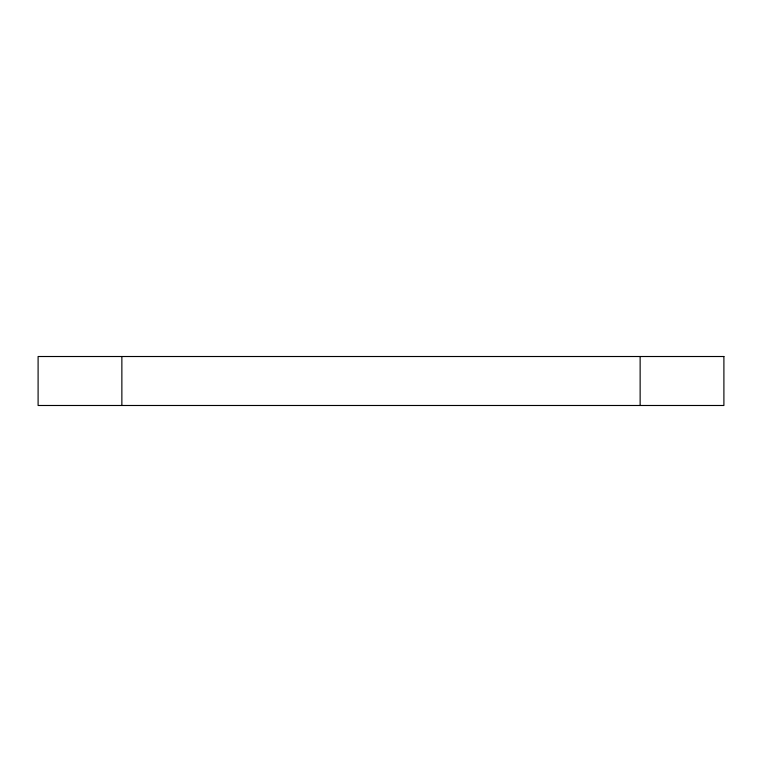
<?xml version="1.0" encoding="UTF-8"?>
<svg xmlns="http://www.w3.org/2000/svg" width="762" height="762" viewBox="0 0 762 762"><rect width="100%" height="100%" fill="white"/><g stroke="black" fill="none" stroke-linecap="round" stroke-linejoin="round"><path stroke-width="1.14" d="M640.137 356.511L640.137 405.489M121.863 356.511L121.863 405.489M723.9 356.511L38.1 356.511L38.1 405.489L723.9 405.489L723.9 356.511"/></g></svg>
